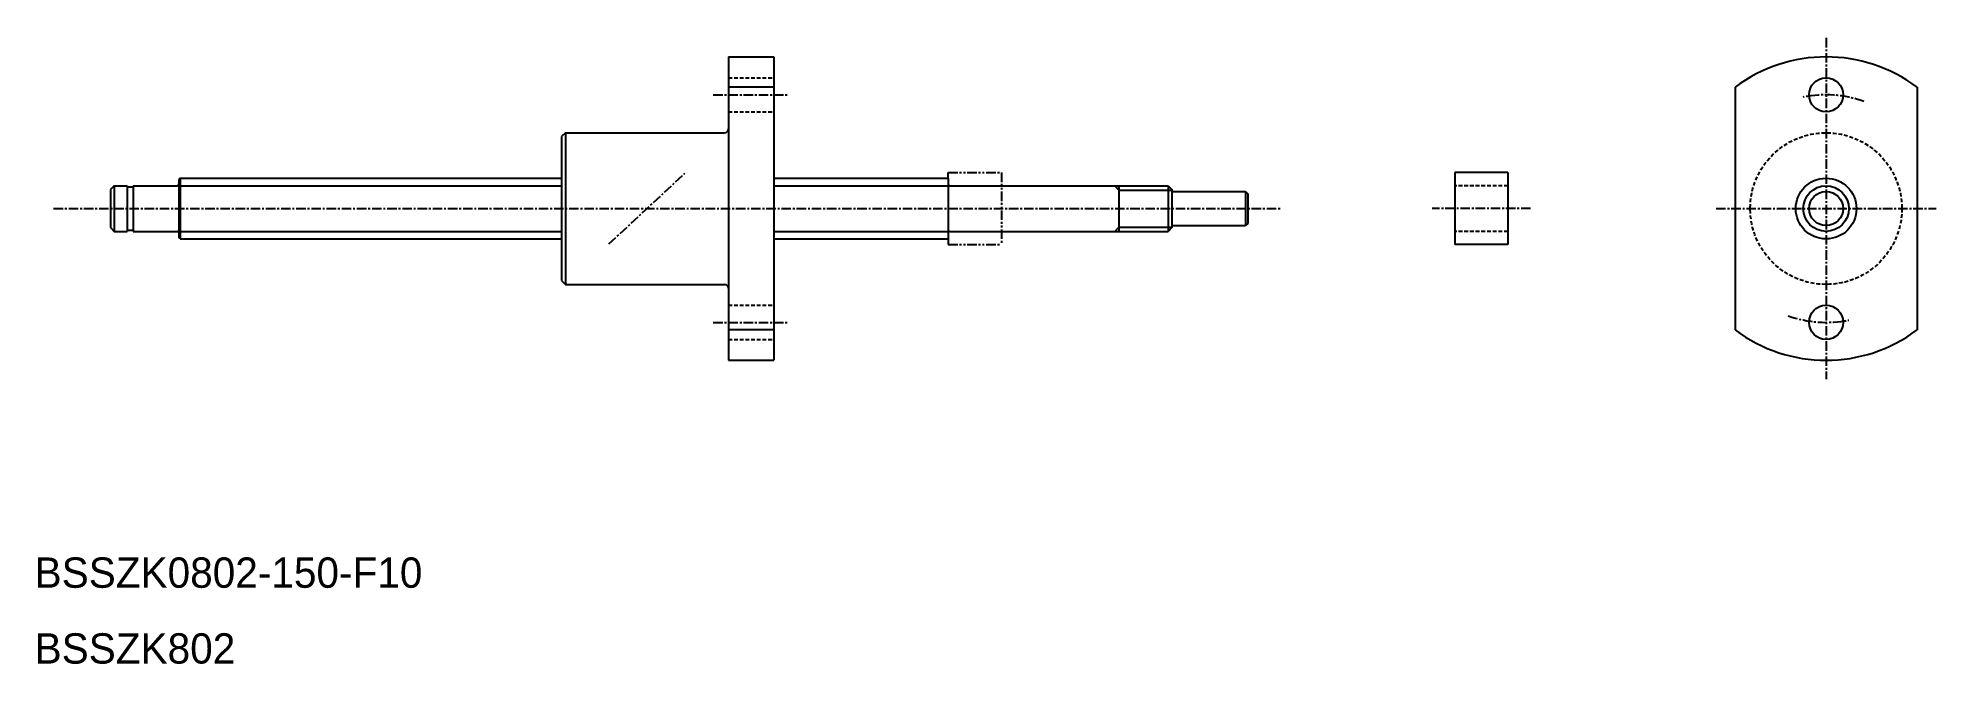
# Model space of a CAD drawing. Extents: x 10 to 261, y 10 to 92.
import ezdxf

# ---------------------------------------------------------------- set-up
doc = ezdxf.new("R2010")
doc.units = 0
for name, pattern in [('CENTER', [2, 1.25, -0.25, 0.25, -0.25]), ('DASHED', [0.75, 0.5, -0.25]), ('PHANTOM', [2.5, 1.25, -0.25, 0.25, -0.25, 0.25, -0.25])]:
    doc.linetypes.add(name, pattern=pattern)
doc.layers.get('0').update_dxf_attribs({"linetype": 'CONTINUOUS'})
doc.layers.add('CENTER', color=1, linetype='CENTER')

msp = doc.modelspace()

# ---------------------------------------------------------------- linework, layer by layer
at = {"color": 7, "linetype": 'CONTINUOUS'}
for p, q in [((101.5, 90), (101.5, 50)), ((101.5, 90), (107.5, 90)), ((107.5, 90), (107.5, 50)), ((107.5, 86), (101.5, 86)), ((234.27, 86), (234.27, 54)), ((258.27, 86), (258.27, 54)), ((80, 80), (79.5, 79.5)), ((79.5, 79.5), (79.5, 60.5)), ((80, 80), (101, 80)), ((80, 80), (80, 60)), ((20.5, 73), (20, 72.5)), ((20.5, 73), (22.2, 73)), ((20.5, 73), (20.5, 67)), ((22.2, 73), (22.2, 67)), ((22.2, 72.85), (23, 72.85)), ((23, 73), (23, 67)), ((23, 73), (28.8, 73)), ((29.2, 74), (29, 73.8)), ((29, 73.8), (29, 66.2)), ((29.2, 74), (79.5, 74)), ((29.2, 74), (29.2, 66)), ((107.5, 74), (130.5, 74)), ((130.5, 74), (130.5, 74.75)), ((130.5, 74), (130.5, 66)), ((130.7, 73), (159.5, 73)), ((153, 73), (153, 67)), ((159.5, 73), (159.5, 67)), ((159.5, 73), (160, 72.5)), ((197.3, 74.75), (197.3, 65.25)), ((204.3, 74.75), (197.3, 74.75)), ((204.3, 74.75), (204.3, 65.25)), ((20, 72.5), (20, 67.5)), ((160, 72.5), (160, 67.5)), ((160, 72.25), (169.7, 72.25)), ((169.7, 72.25), (170, 71.95)), ((169.7, 72.25), (169.7, 67.75)), ((170, 71.95), (170, 68.05)), ((170, 71.75), (170, 68.25)), ((170, 71.75), (170, 68.25)), ((160, 67.75), (169.7, 67.75)), ((170, 68.05), (169.7, 67.75)), ((20, 67.5), (20.5, 67)), ((20.5, 67), (22.2, 67)), ((22.2, 67.15), (23, 67.15)), ((23, 67), (28.8, 67)), ((29.2, 66), (29, 66.2)), ((29.2, 66), (79.5, 66)), ((107.5, 66), (130.5, 66)), ((130.5, 66), (130.5, 65.25)), ((130.7, 67), (159.5, 67)), ((137.9, 67), (137.9, 67)), ((145.1, 67), (145.1, 67)), ((160, 67.5), (159.5, 67)), ((204.3, 65.25), (197.3, 65.25)), ((79.5, 60.5), (80, 60)), ((80, 60), (101, 60)), ((107.5, 54), (101.5, 54)), ((101.5, 50), (107.5, 50))]:
    msp.add_line(p, q, dxfattribs=at)
at = {"color": 3, "linetype": 'DASHED'}
for p, q in [((101.5, 87.25), (107.5, 87.25)), ((101.5, 82.75), (107.5, 82.75)), ((204.3, 73), (197.3, 73)), ((204.3, 67), (197.3, 67)), ((101.5, 57.25), (107.5, 57.25)), ((101.5, 52.75), (107.5, 52.75))]:
    msp.add_line(p, q, dxfattribs=at)
at = {"color": 3, "linetype": 'CONTINUOUS'}
for p, q in [((29, 73), (79.5, 73)), ((107.5, 73), (130.5, 73)), ((152.45, 73), (153, 72.45)), ((153, 72.45), (160, 72.45)), ((29, 67), (79.5, 67)), ((107.5, 67), (130.5, 67)), ((152.45, 67), (153, 67.55)), ((153, 67.55), (160, 67.55))]:
    msp.add_line(p, q, dxfattribs=at)
at = {"color": 3, "linetype": 'PHANTOM'}
for p, q in [((130.5, 74.75), (137.5, 74.75)), ((137.5, 74.75), (137.5, 65.25)), ((130.5, 65.25), (137.5, 65.25))]:
    msp.add_line(p, q, dxfattribs=at)
at = {"color": 7, "linetype": 'CONTINUOUS'}
for centre, radius in [((246.27, 85), 2.25), ((246.27, 70), 4), ((246.27, 70), 3), ((246.27, 70), 2.25), ((246.27, 55), 2.25)]:
    msp.add_circle(centre, radius, dxfattribs=at)
at = {"color": 3, "linetype": 'DASHED'}
msp.add_circle((246.27, 70), 10, dxfattribs=at)
at = {"color": 7, "linetype": 'CONTINUOUS'}
for centre, radius, start, end in [((246.27, 70), 20, 53.1301, 126.8699), ((101, 80.5), 0.5, 270, 0), ((28.8, 73.2), 0.2, 270, 0), ((130.7, 73.2), 0.2, 180, 270), ((28.8, 66.8), 0.2, 0, 90), ((130.7, 66.8), 0.2, 90, 180), ((101, 59.5), 0.5, 0, 90), ((246.27, 70), 20, 233.1301, 306.8699)]:
    msp.add_arc(centre, radius, start, end, dxfattribs=at)
at = {"layer": 'CENTER', "color": 1, "linetype": 'CENTER'}
for p, q in [((246.27, 92.5), (246.27, 47.5)), ((99.5, 85), (109.5, 85)), ((85.75, 65.35), (95.75, 74.65)), ((12.5, 70), (174.47, 70)), ((207.3, 70), (194.3, 70)), ((231.77, 70), (260.77, 70)), ((99.5, 55), (109.5, 55))]:
    msp.add_line(p, q, dxfattribs=at)
for start, end in [(70.5288, 101.537), (250.5288, 281.537)]:
    msp.add_arc((246.27, 70), 15, start, end, dxfattribs=at)

# ---------------------------------------------------------------- texts
at = {"color": 7, "linetype": 'CONTINUOUS'}
for s, p in [('BSSZK0802-150-F10', (10, 20)), ('BSSZK802', (10, 10))]:
    msp.add_text(s, height=4, dxfattribs=at).set_placement(p)

doc.saveas('drawing.dxf')
